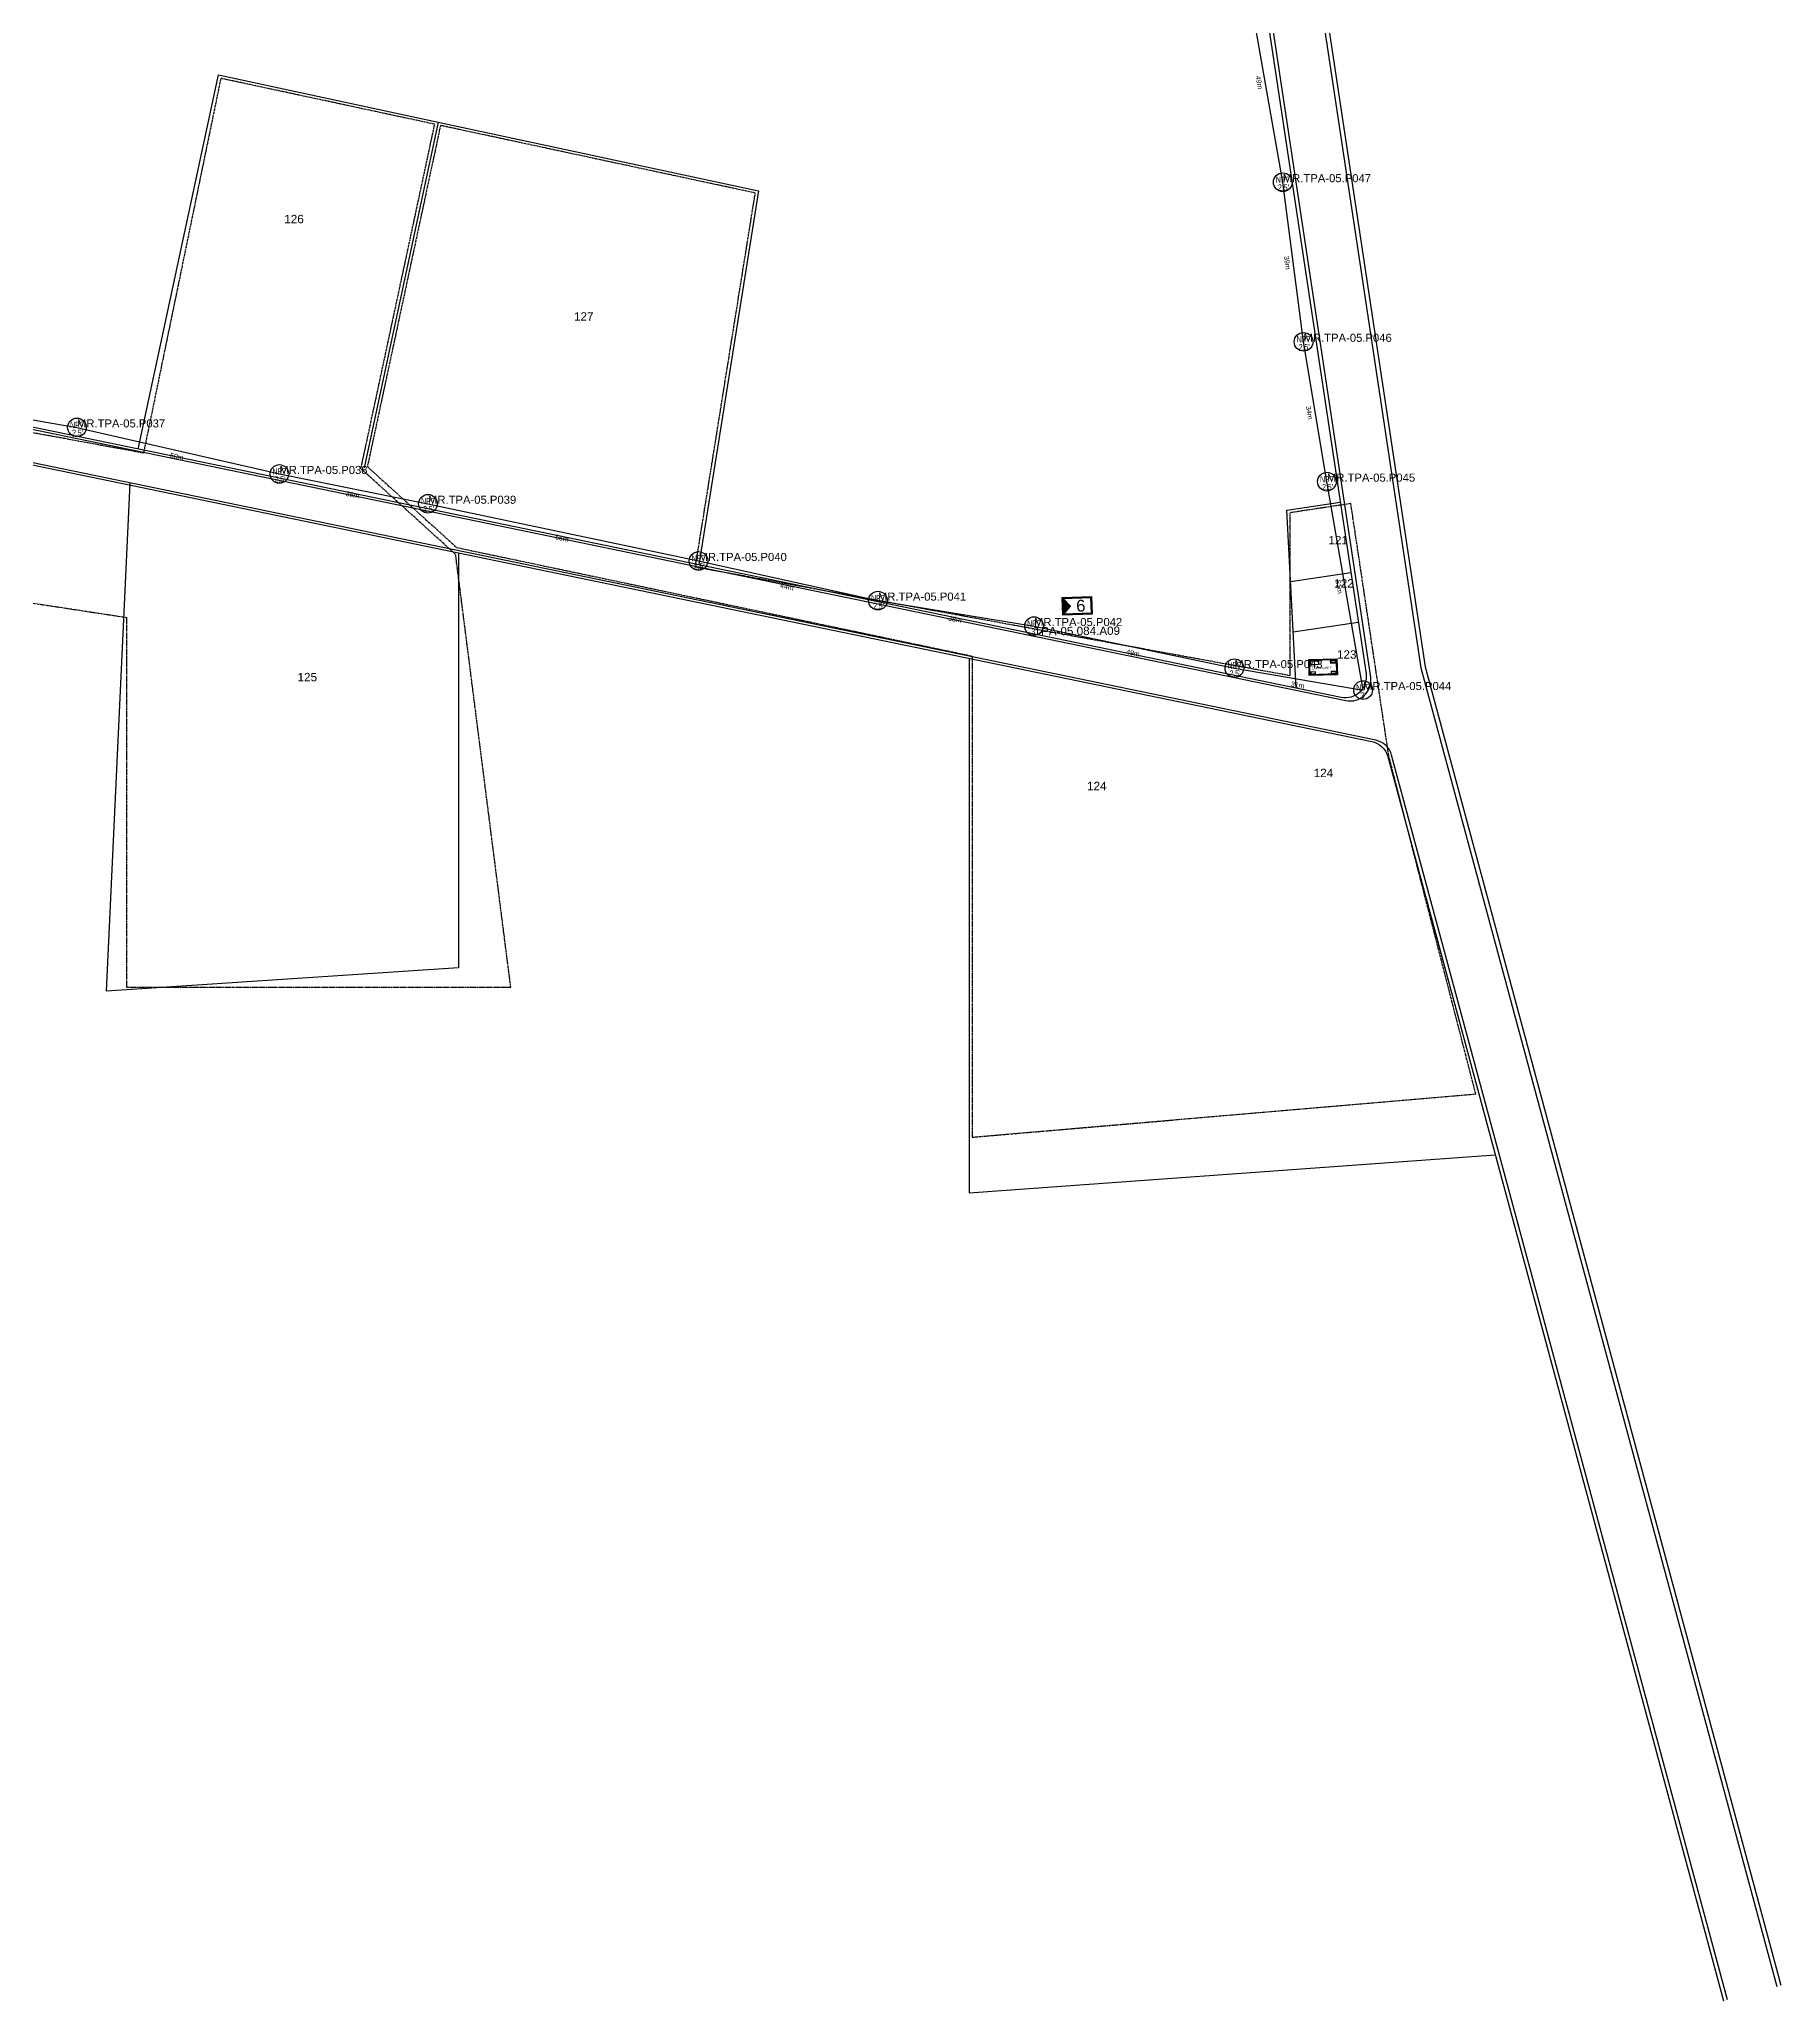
# Model space of a CAD drawing. Header units: millimetres. Extents: x -3298 to -2025, y 31979 to 33494.
# Drawn here: x -2443.2 to -2025.5, y 31979.2 to 32449.5 of the extents above; entities that cross this region are included whole.
import ezdxf
from ezdxf.enums import TextEntityAlignment as Align

# ---------------------------------------------------------------- set-up
doc = ezdxf.new("R2010")
doc.units = ezdxf.units.MM
doc.linetypes.add('PHANTOM2', pattern=[1.25, 0.625, -0.125, 0.125, -0.125, 0.125, -0.125])
for name, color, linetype in [('Base Map', 8, 'Continuous'), ('FAT', 30, 'Continuous'), ('Homepass Number', 6, 'Continuous'), ('LABEL CABLE', 200, 'Continuous'), ('NEW POLE 7m(2.5 inches)', 200, 'Continuous'), ('NEW POLE 7m(3 inches)', 4, 'Continuous'), ('NEW POLE ID 7m (2.5 inches)', 200, 'Continuous'), ('NEW POLE ID 7m(3 inches)', 4, 'Continuous'), ('SPAN KU', 161, 'Continuous')]:
    doc.layers.add(name, color=color, linetype=linetype)
doc.layers.add('FAT AREA', color=134, linetype='PHANTOM2', lineweight=30)
doc.layers.add('FO 24 CORE', color=3, linetype='Continuous', lineweight=35)
doc.styles.get("Standard").update_dxf_attribs({"font": 'arial.ttf'})
doc.styles.add('Title Block 3', font='dgn003.shx')
doc.styles.add('Title Block v21 - Default$0$Styledgn001', font='dgn001.shx')
doc.dimstyles.new('瓦达西瓦', dxfattribs={"dimtxt": 1.2, "dimasz": 0, "dimexe": 1.25, "dimexo": 0.625, "dimgap": 0.05, "dimtad": 1, "dimdec": 0, "dimtxsty": 'Standard', "dimblk": 'ARCHTICK', "dimcen": 0, "dimse1": 1, "dimse2": 1, "dimsd1": 1, "dimsd2": 1, "dimclre": 256, "dimclrt": 256, "dimadec": 0, "dimazin": 0, "dimtfac": 1, "dimtdec": 0, "dimtmove": 2, "dimatfit": 3, "dimfxl": 1, "dimarcsym": 0})

# ---------------------------------------------------------------- blocks, each defined once
blk = doc.blocks.new('*U57')
at = {"color": 0, "linetype": 'ByBlock', "lineweight": -2}
blk.add_circle((0, 0), 2.24, dxfattribs=at)
at = {"color": 0, "linetype": 'ByBlock', "lineweight": -2, "style": 'Title Block 3', "width": 0.799091}
for s, p in [('NP7', (0, 0.62)), ('2,', (-0.46, -1.27)), ("5'", (0.83, -1.27))]:
    blk.add_text(s, height=1.488, dxfattribs=at).set_placement(p, align=Align.MIDDLE_CENTER)
blk = doc.blocks.new('*U53')
at = {"color": 0, "linetype": 'ByBlock', "lineweight": -2}
blk.add_circle((0, 0), 2.24, dxfattribs=at)
at = {"color": 0, "linetype": 'ByBlock', "lineweight": -2, "style": 'Title Block 3', "width": 0.799091}
for s, p in [('NP7', (0, 0.62)), ("3'", (0, -1.27))]:
    blk.add_text(s, height=1.488, dxfattribs=at).set_placement(p, align=Align.MIDDLE_CENTER)
blk = doc.blocks.new('FAT')
h = blk.add_hatch(color=2)
h.dxf.hatch_style = 1
h.paths.add_polyline_path([(-4.25, 2), (-4.25, -2), (-2.4, 0)])
for points in [[(-4.5, 2.25), (3, 2.25), (3, -2.25), (-4.5, -2.25)], [(-4.25, 2), (2.75, 2), (2.75, -2), (-4.25, -2)]]:
    blk.add_lwpolyline(points, close=True)
at = {"color": 2}
blk.add_lwpolyline([(-4.25, 2), (-4.25, -2), (-2.4, 0)], close=True, dxfattribs=at)
at = {"color": 7}
blk.add_attdef('FAT', text='', height=3, dxfattribs=at).set_placement((0.18, 0), align=Align.MIDDLE_CENTER)
blk = doc.blocks.new('LABEL')
at = {"layer": 'LABEL CABLE', "ltscale": 0.15}
for p, q in [((-6595.62, 19707.66), (-6595.62, 19711.51)), ((-6595.62, 19711.51), (-6588.86, 19711.51)), ((-6588.86, 19707.66), (-6595.62, 19707.66)), ((-6595.42, 19707.86), (-6595.42, 19711.31)), ((-6595.42, 19711.31), (-6589.06, 19711.31)), ((-6589.06, 19707.86), (-6595.42, 19707.86)), ((-6595.25, 19711.15), (-6595.25, 19710.3)), ((-6595.25, 19711.15), (-6593.32, 19711.15)), ((-6595.25, 19710.3), (-6593.32, 19710.3)), ((-6595.25, 19708.56), (-6595.25, 19708.06)), ((-6595.25, 19708.56), (-6594.15, 19708.56)), ((-6595.25, 19708.06), (-6594.15, 19708.06)), ((-6594.15, 19708.56), (-6594.15, 19708.06)), ((-6593.32, 19711.15), (-6593.32, 19710.3)), ((-6590.46, 19711.21), (-6590.46, 19710.51)), ((-6590.46, 19711.21), (-6589.16, 19711.21)), ((-6590.46, 19710.51), (-6589.16, 19710.51)), ((-6590.36, 19711.11), (-6590.36, 19710.61)), ((-6590.36, 19711.11), (-6589.26, 19711.11)), ((-6590.36, 19710.61), (-6589.26, 19710.61)), ((-6590.36, 19708.56), (-6590.36, 19708.06)), ((-6590.36, 19708.56), (-6589.26, 19708.56)), ((-6590.36, 19708.06), (-6589.26, 19708.06)), ((-6589.26, 19711.11), (-6589.26, 19710.61)), ((-6589.26, 19708.56), (-6589.26, 19708.06)), ((-6589.16, 19711.21), (-6589.16, 19710.51)), ((-6589.06, 19711.31), (-6589.06, 19707.86)), ((-6588.86, 19711.51), (-6588.86, 19707.66))]:
    blk.add_line(p, q, dxfattribs=at)
at = {"layer": 'LABEL CABLE', "attachment_point": 7, "line_spacing_factor": 0.6, "style": 'Title Block v21 - Default$0$Styledgn001'}
for s, insert, char_height in [('\\pxsm1.5;{\\W1.06772;LABEL CABLE}', (-6594.9, 19709.13), 0.5), ('\\pxsm1.5;{\\W1.06772;MYREPUBLIC}', (-6590.29, 19710.78), 0.1)]:
    blk.add_mtext(s, dxfattribs=dict(at, insert=insert, char_height=char_height))
blk = doc.blocks.new('*D91')
at = {"layer": 'Defpoints', "color": 0, "lineweight": 30, "ltscale": 0.7, "transparency": 16777216}
for p in [(-2484.23, 32365.13), (-2434.51, 32354.34), (-2434.15, 32356.41)]:
    blk.add_point(p, dxfattribs=at)
at = {"layer": 'SPAN KU', "lineweight": 30, "ltscale": 0.7, "transparency": 16777216, "insert": (-2459.44, 32359.35), "char_height": 1.2, "attachment_point": 5, "rotation": 350.1215}
blk.add_mtext('51m', dxfattribs=at)
blk = doc.blocks.new('_ArchTick')
at = {"color": 0, "linetype": 'ByBlock', "const_width": 0.15}
blk.add_lwpolyline([(-0.5, -0.5), (0.5, 0.5)], dxfattribs=at)
blk = doc.blocks.new('*D92')
at = {"layer": 'Defpoints', "color": 0, "lineweight": 30, "ltscale": 0.7, "transparency": 16777216}
for p in [(-2434.15, 32356.41), (-2385.6, 32345.25), (-2386.07, 32343.21)]:
    blk.add_point(p, dxfattribs=at)
at = {"layer": 'SPAN KU', "lineweight": 30, "ltscale": 0.7, "transparency": 16777216, "insert": (-2410.2, 32349.43), "char_height": 1.2, "attachment_point": 5, "rotation": 347.059}
blk.add_mtext('50m', dxfattribs=at)
blk = doc.blocks.new('*D93')
at = {"layer": 'Defpoints', "color": 0, "lineweight": 30, "ltscale": 0.7, "transparency": 16777216}
for p in [(-2385.6, 32345.25), (-2350.37, 32336.05), (-2349.95, 32338.11)]:
    blk.add_point(p, dxfattribs=at)
at = {"layer": 'SPAN KU', "lineweight": 30, "ltscale": 0.7, "transparency": 16777216, "insert": (-2368.06, 32340.27), "char_height": 1.2, "attachment_point": 5, "rotation": 348.6641}
blk.add_mtext('36m', dxfattribs=at)
blk = doc.blocks.new('*D94')
at = {"layer": 'Defpoints', "color": 0, "lineweight": 30, "ltscale": 0.7, "transparency": 16777216}
for p in [(-2349.95, 32338.11), (-2285.48, 32322.33), (-2285.04, 32324.39)]:
    blk.add_point(p, dxfattribs=at)
at = {"layer": 'SPAN KU', "lineweight": 30, "ltscale": 0.7, "transparency": 16777216, "insert": (-2317.8, 32329.84), "char_height": 1.2, "attachment_point": 5, "rotation": 348.0643}
blk.add_mtext('66m', dxfattribs=at)
blk = doc.blocks.new('*D95')
at = {"layer": 'Defpoints', "color": 0, "lineweight": 30, "ltscale": 0.7, "transparency": 16777216}
for p in [(-2285.04, 32324.39), (-2242.47, 32312.83), (-2242.02, 32314.88)]:
    blk.add_point(p, dxfattribs=at)
at = {"layer": 'SPAN KU', "lineweight": 30, "ltscale": 0.7, "transparency": 16777216, "insert": (-2263.84, 32318.22), "char_height": 1.2, "attachment_point": 5, "rotation": 347.5434}
blk.add_mtext('44m', dxfattribs=at)
blk = doc.blocks.new('*D96')
at = {"layer": 'Defpoints', "color": 0, "lineweight": 30, "ltscale": 0.7, "transparency": 16777216}
for p in [(-2242.02, 32314.88), (-2204.58, 32308.78), (-2204.92, 32306.71)]:
    blk.add_point(p, dxfattribs=at)
at = {"layer": 'SPAN KU', "lineweight": 30, "ltscale": 0.7, "transparency": 16777216, "insert": (-2223.53, 32310.41), "char_height": 1.2, "attachment_point": 5, "rotation": 350.7408}
blk.add_mtext('38m', dxfattribs=at)
blk = doc.blocks.new('*D97')
at = {"layer": 'Defpoints', "color": 0, "lineweight": 30, "ltscale": 0.7, "transparency": 16777216}
for p in [(-2204.58, 32308.78), (-2156.52, 32298.69), (-2156.95, 32296.64)]:
    blk.add_point(p, dxfattribs=at)
at = {"layer": 'SPAN KU', "lineweight": 30, "ltscale": 0.7, "transparency": 16777216, "insert": (-2180.85, 32302.33), "char_height": 1.2, "attachment_point": 5, "rotation": 348.1466}
blk.add_mtext('49m', dxfattribs=at)
blk = doc.blocks.new('*D98')
at = {"layer": 'Defpoints', "color": 0, "lineweight": 30, "ltscale": 0.7, "transparency": 16777216}
for p in [(-2156.52, 32298.69), (-2125.65, 32293.44), (-2126.01, 32291.37)]:
    blk.add_point(p, dxfattribs=at)
at = {"layer": 'SPAN KU', "lineweight": 30, "ltscale": 0.7, "transparency": 16777216, "insert": (-2141.33, 32294.65), "char_height": 1.2, "attachment_point": 5, "rotation": 350.3406}
blk.add_mtext('31m', dxfattribs=at)
blk = doc.blocks.new('*D99')
at = {"layer": 'Defpoints', "color": 0, "lineweight": 30, "ltscale": 0.7, "transparency": 16777216}
for p in [(-2136.39, 32343.05), (-2134.32, 32343.41), (-2125.65, 32293.44)]:
    blk.add_point(p, dxfattribs=at)
at = {"layer": 'SPAN KU', "lineweight": 30, "ltscale": 0.7, "transparency": 16777216, "insert": (-2131.4, 32318.18), "char_height": 1.2, "attachment_point": 5, "rotation": 279.8354}
blk.add_mtext('51m', dxfattribs=at)
blk = doc.blocks.new('*D100')
at = {"layer": 'Defpoints', "color": 0, "lineweight": 30, "ltscale": 0.7, "transparency": 16777216}
for p in [(-2141.99, 32376.59), (-2139.92, 32376.94), (-2134.32, 32343.41)]:
    blk.add_point(p, dxfattribs=at)
at = {"layer": 'SPAN KU', "lineweight": 30, "ltscale": 0.7, "transparency": 16777216, "insert": (-2138.54, 32359.94), "char_height": 1.2, "attachment_point": 5, "rotation": 279.4919}
blk.add_mtext('34m', dxfattribs=at)
blk = doc.blocks.new('*D101')
at = {"layer": 'Defpoints', "color": 0, "lineweight": 30, "ltscale": 0.7, "transparency": 16777216}
for p in [(-2146.98, 32414.94), (-2144.9, 32415.21), (-2139.92, 32376.94)]:
    blk.add_point(p, dxfattribs=at)
at = {"layer": 'SPAN KU', "lineweight": 30, "ltscale": 0.7, "transparency": 16777216, "insert": (-2143.84, 32395.89), "char_height": 1.2, "attachment_point": 5, "rotation": 277.4108}
blk.add_mtext('39m', dxfattribs=at)
blk = doc.blocks.new('*D102')
at = {"layer": 'Defpoints', "color": 0, "lineweight": 30, "ltscale": 0.7, "transparency": 16777216}
for p in [(-2155.48, 32463.16), (-2153.41, 32463.53), (-2144.9, 32415.21)]:
    blk.add_point(p, dxfattribs=at)
at = {"layer": 'SPAN KU', "lineweight": 30, "ltscale": 0.7, "transparency": 16777216, "insert": (-2150.57, 32439.12), "char_height": 1.2, "attachment_point": 5, "rotation": 279.9929}
blk.add_mtext('49m', dxfattribs=at)

msp = doc.modelspace()

# ---------------------------------------------------------------- linework, layer by layer
at = {"layer": 'Base Map', "ltscale": 0.7}
for points in [[(-2300.91, 32839.21), (-2239.05, 32833.79, -0.303217), (-2234.72, 32830.32), (-2186.76, 32678.39), (-2175.87, 32635.07), (-2124.94, 32297.31, -0.52188), (-2130.89, 32291.66), (-2502.61, 32368.38), (-2813.13, 32415.9, -0.402156), (-2817.34, 32421.39), (-2812.34, 32466.41), (-2802.98, 32576.08, 0.388842), (-2804.63, 32578.22), (-2893.25, 32593.66, -0.432003), (-2894.86, 32596.09), (-2889.8, 32617.43), (-2875.03, 32706.59, 0.443531), (-2875.95, 32707.76), (-2933.47, 32711.51, -0.424207), (-2934.4, 32712.6), (-2931.54, 32741.4)], [(-2932.03, 32741.45), (-2934.95, 32712.14, 0.424207), (-2934.02, 32711.04), (-2876.53, 32707.29, -0.443531), (-2875.61, 32706.13), (-2890.29, 32617.53), (-2895.47, 32595.69, 0.432003), (-2893.86, 32593.26), (-2805.17, 32577.8, -0.388842), (-2803.52, 32575.66), (-2812.84, 32466.46), (-2817.89, 32420.97, 0.402156), (-2813.68, 32415.48), (-2502.7, 32367.88), (-2129.77, 32290.92, 0.52188), (-2123.81, 32296.56), (-2174.89, 32635.27), (-2185.8, 32678.66), (-2233.8, 32830.74, 0.303217), (-2238.13, 32834.21)], [(-2169.17, 32828.17), (-2214.14, 32832.11, 0.534664), (-2219.35, 32825.63), (-2174.01, 32682), (-2162.87, 32637.68), (-2111.76, 32298.78), (-2026.42, 31982.61)], [(-2169.21, 32827.67), (-2212.9, 32831.5, 0.534664), (-2218.1, 32825.01), (-2173.04, 32682.27), (-2161.89, 32637.88), (-2110.78, 32298.99), (-2025.45, 31982.87)], [(-2038.24, 31979.42), (-2118.79, 32277.82, 0.283129), (-2122.61, 32281.41), (-2504.09, 32360.14), (-2969.04, 32431.3, 0.402991), (-2974.71, 32427.3), (-2994.16, 32326.32), (-2995.51, 32222.23, 0.396666), (-2992.73, 32219.19), (-2927.69, 32214.42), (-2801.91, 32214.42)], [(-2801.91, 32214.92), (-2927.67, 32214.92), (-2992.22, 32219.66, -0.396666), (-2995, 32222.69), (-2993.66, 32326.27), (-2974.31, 32426.73, -0.402991), (-2968.64, 32430.73), (-2504.18, 32359.65), (-2123.56, 32281.1, -0.283129), (-2119.74, 32277.5), (-2039.21, 31979.16)]]:
    msp.add_lwpolyline(points, format="xyb", dxfattribs=at)
for points in [[(-2419.43, 32351.21), (-2400.19, 32440.95), (-2347.49, 32429.64), (-2365.26, 32346.76)], [(-2347.49, 32429.64), (-2270.64, 32413.16), (-2285.01, 32323.47)], [(-2342.66, 32326.31), (-2342.66, 32226.8), (-2427.04, 32221.22), (-2421.42, 32343.08)], [(-2141.67, 32293.89), (-2143.95, 32336.54), (-2131.14, 32338.47)], [(-2143.03, 32319.44), (-2128.6, 32321.61)], [(-2142.39, 32307.37), (-2126.81, 32309.72)], [(-2220.14, 32301.03), (-2220.14, 32172.88), (-2093.96, 32182.01)]]:
    msp.add_lwpolyline(points, dxfattribs=at)
at = {"layer": 'FAT AREA', "color": 5, "lineweight": 30, "ltscale": 0.7}
for points in [[(-2685.4, 32387.31), (-2698.22, 32303.54), (-2618.91, 32303.54), (-2614.27, 32340.07), (-2422.23, 32310.86), (-2422.23, 32222.19), (-2330.09, 32222.19), (-2343.32, 32325.97), (-2366.03, 32346.52), (-2348.32, 32429.11), (-2399.65, 32440.11), (-2418.19, 32350.26), (-2566.47, 32377.46), (-2562.94, 32408.84), (-2593.66, 32413.54), (-2598.44, 32382.33), (-2682.39, 32395.18)], [(-2271.44, 32412.62), (-2346.95, 32428.81), (-2364.49, 32347.01), (-2343.06, 32327.62), (-2219.44, 32301.6), (-2219.44, 32214.76), (-2219.44, 32186.22), (-2098.62, 32196.6), (-2119.48, 32277.68), (-2128.59, 32338.15), (-2143.25, 32335.94), (-2143.25, 32296.89), (-2285.81, 32322.91)]]:
    msp.add_lwpolyline(points, close=True, dxfattribs=at)
at = {"layer": 'FO 24 CORE', "lineweight": 30, "ltscale": 0.7}
msp.add_lwpolyline([(-2735.68, 32404.87), (-2696.08, 32398.43), (-2656.92, 32392.09), (-2619.33, 32385.71), (-2574.98, 32379.03), (-2539.52, 32374.71), (-2484.23, 32365.13), (-2434.15, 32356.41), (-2385.6, 32345.25), (-2349.95, 32338.11), (-2285.04, 32324.39), (-2242.02, 32314.88), (-2204.58, 32308.78), (-2156.52, 32298.69), (-2125.65, 32293.44), (-2134.32, 32343.41), (-2139.92, 32376.94), (-2144.9, 32415.21), (-2153.41, 32463.53), (-2157.95, 32511.97), (-2164.27, 32556.05), (-2172.53, 32607.49)], dxfattribs=at)

# ---------------------------------------------------------------- block references
at = {"layer": 'FAT', "lineweight": 30, "ltscale": 0.7, "xscale": 0.9424579026324792, "yscale": 0.9424579026324792, "zscale": 0.9424579026324792, "rotation": 2.423739857319486}
msp.add_blockref('FAT', (-2193.53, 32313.67), dxfattribs=at).add_auto_attribs({'FAT': '6'})
at = {"layer": 'NEW POLE 7m(2.5 inches)'}
for p in [(-2144.9, 32415.21), (-2139.92, 32376.94), (-2434.15, 32356.41), (-2385.6, 32345.25), (-2134.32, 32343.41), (-2349.95, 32338.11), (-2285.04, 32324.39), (-2242.02, 32314.88), (-2156.52, 32298.69)]:
    msp.add_blockref('*U57', p, dxfattribs=at)
at = {"layer": 'NEW POLE 7m(3 inches)'}
for p in [(-2204.58, 32308.78), (-2125.65, 32293.44)]:
    msp.add_blockref('*U53', p, dxfattribs=at)
at = {"layer": 'SPAN KU', "lineweight": 30, "rotation": 1.60805598257084}
msp.add_blockref('LABEL', (5007.5, 12782.11), dxfattribs=at)

# ---------------------------------------------------------------- texts
at = {"layer": 'FAT', "lineweight": 30}
msp.add_text('TPA-05.084.A09', height=2, rotation=0.3973, dxfattribs=at).set_placement((-2204.59, 32306.54))
at = {"layer": 'Homepass Number', "lineweight": 30, "ltscale": 0.7}
for s, p in [('126', (-2384.43, 32404.76)), ('127', (-2314.93, 32381.41)), ('121', (-2133.97, 32327.76)), ('122', (-2132.58, 32317.41)), ('123', (-2131.92, 32300.36)), ('125', (-2381.24, 32294.93)), ('124', (-2137.5, 32271.95)), ('124', (-2191.87, 32268.83))]:
    msp.add_text(s, height=2.014, dxfattribs=at).set_placement(p, align=Align.BOTTOM_LEFT)
at = {"layer": 'NEW POLE ID 7m (2.5 inches)', "lineweight": 30}
for s, p in [('MR.TPA-05.P047', (-2144.9, 32415.21)), ('MR.TPA-05.P046', (-2139.92, 32376.94)), ('MR.TPA-05.P037', (-2434.15, 32356.41)), ('MR.TPA-05.P038', (-2385.6, 32345.25)), ('MR.TPA-05.P045', (-2134.32, 32343.41)), ('MR.TPA-05.P039', (-2349.95, 32338.11)), ('MR.TPA-05.P040', (-2285.04, 32324.39)), ('MR.TPA-05.P041', (-2242.02, 32314.88)), ('MR.TPA-05.P043', (-2156.52, 32298.69))]:
    msp.add_text(s, height=1.9328, dxfattribs=at).set_placement(p)
at = {"layer": 'NEW POLE ID 7m(3 inches)', "lineweight": 30}
for s, p in [('MR.TPA-05.P042', (-2204.58, 32308.78)), ('MR.TPA-05.P044', (-2125.65, 32293.44))]:
    msp.add_text(s, height=1.9328, dxfattribs=at).set_placement(p)

# ---------------------------------------------------------------- dimensions: what is measured, and where the dimension line sits
at = {"layer": 'SPAN KU', "lineweight": 30, "ltscale": 0.7}
for p1, p2, distance, picture, middle in [((-2144.9, 32415.21), (-2153.41, 32463.53), 2.1, '*D102', (-2150.57, 32439.12)), ((-2139.92, 32376.94), (-2144.9, 32415.21), 2.1, '*D101', (-2143.84, 32395.89)), ((-2134.32, 32343.41), (-2139.92, 32376.94), 2.1, '*D100', (-2138.54, 32359.94)), ((-2484.23, 32365.13), (-2434.15, 32356.41), -2.1, '*D91', (-2459.44, 32359.35)), ((-2434.15, 32356.41), (-2385.6, 32345.25), -2.1, '*D92', (-2410.2, 32349.43)), ((-2385.6, 32345.25), (-2349.95, 32338.11), -2.1, '*D93', (-2368.06, 32340.27)), ((-2125.65, 32293.44), (-2134.32, 32343.41), 2.1, '*D99', (-2131.4, 32318.18)), ((-2349.95, 32338.11), (-2285.04, 32324.39), -2.1, '*D94', (-2317.8, 32329.84)), ((-2285.04, 32324.39), (-2242.02, 32314.88), -2.1, '*D95', (-2263.84, 32318.22)), ((-2242.02, 32314.88), (-2204.58, 32308.78), -2.1, '*D96', (-2223.53, 32310.41)), ((-2204.58, 32308.78), (-2156.52, 32298.69), -2.1, '*D97', (-2180.85, 32302.33)), ((-2156.52, 32298.69), (-2125.65, 32293.44), -2.1, '*D98', (-2141.33, 32294.65))]:
    dim = msp.add_aligned_dim(p1=p1, p2=p2, distance=distance, dimstyle='瓦达西瓦', override={"dimpost": 'm'}, dxfattribs=at)
    dim.commit()
    dim.dimension.update_dxf_attribs({"geometry": picture, "text_midpoint": middle})

doc.saveas('drawing.dxf')
